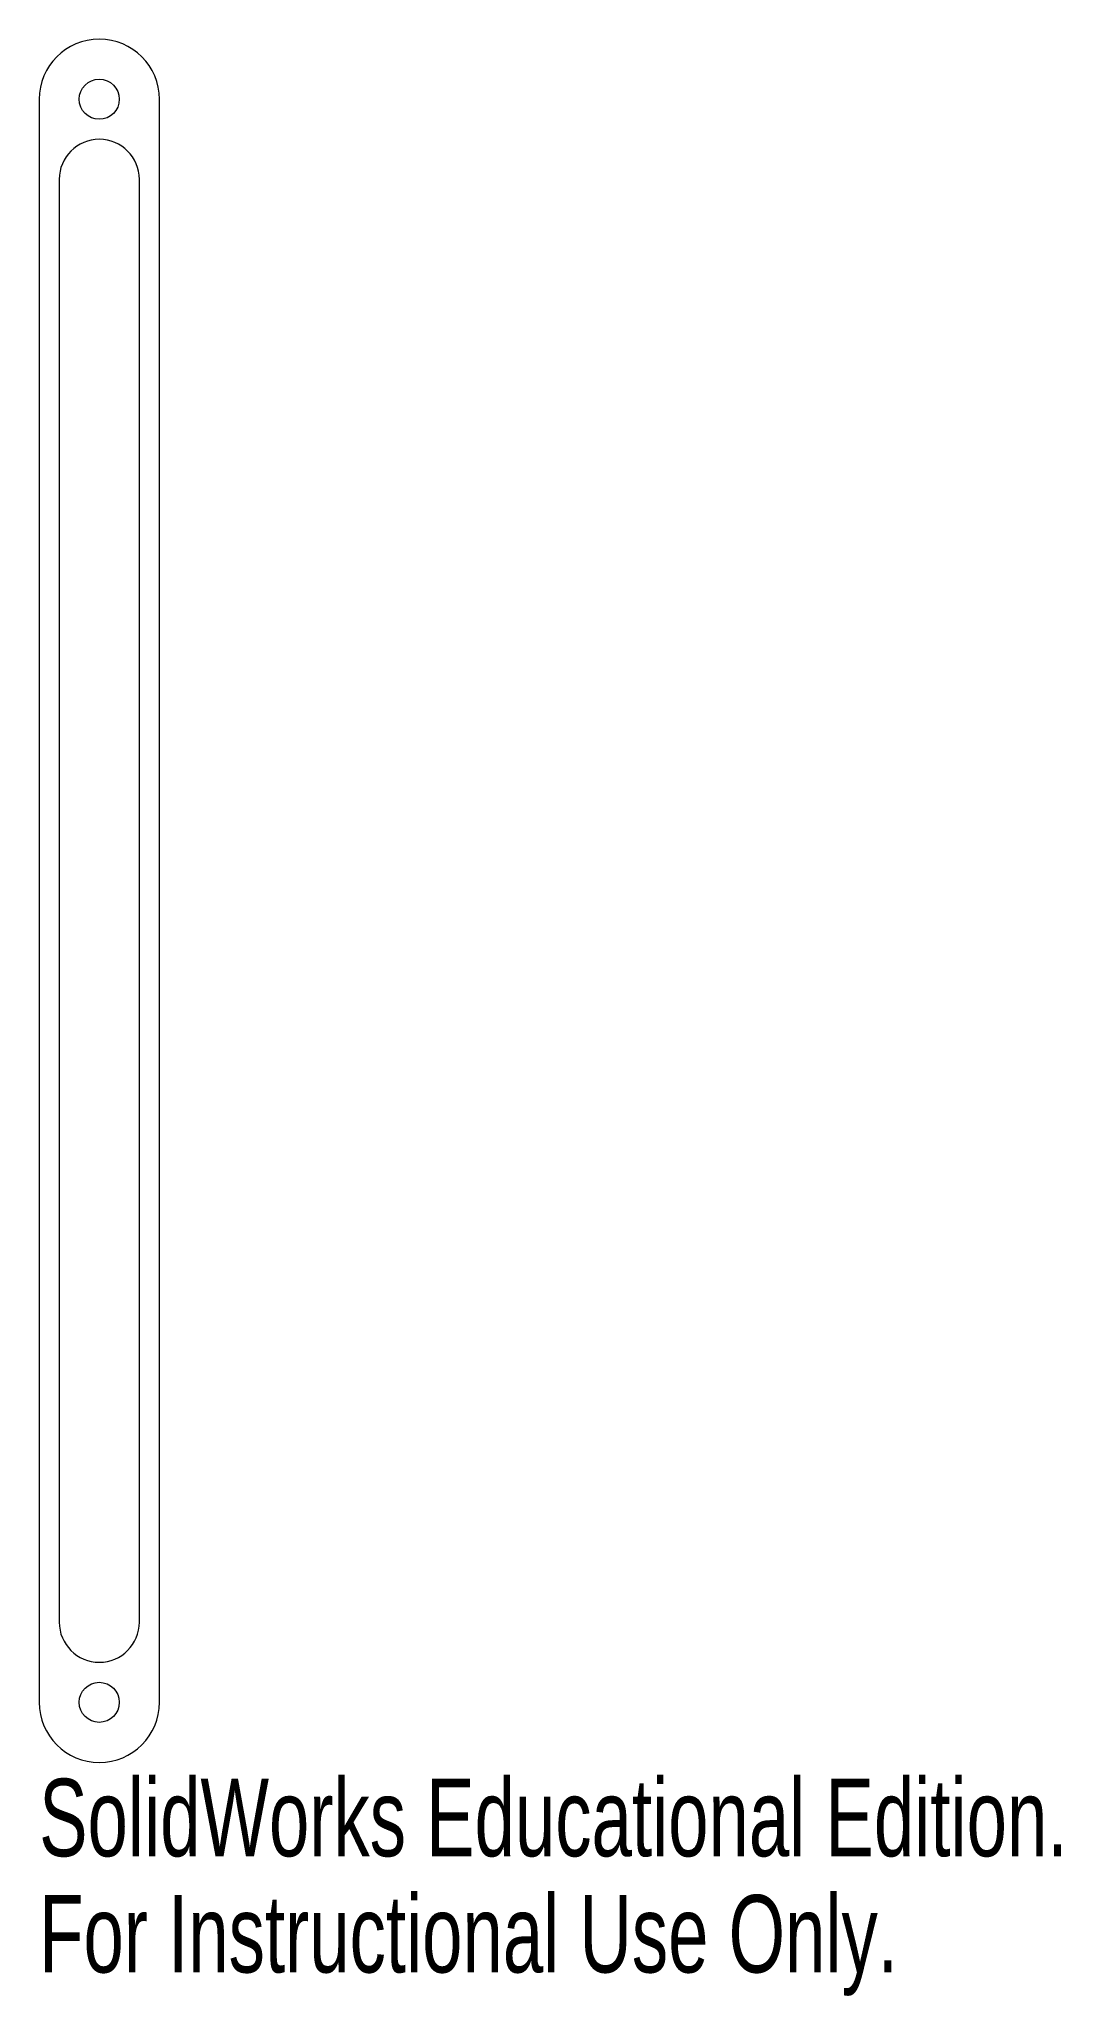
# Model space of a CAD drawing. Header units: millimetres. Extents: x 0 to 64, y -18 to 104.
import ezdxf

# ---------------------------------------------------------------- set-up
doc = ezdxf.new("R2010")
doc.units = ezdxf.units.MM
doc.styles.add('SLDTEXTSTYLE0', font='TXT', dxfattribs={"width": 0.7})

msp = doc.modelspace()

# ---------------------------------------------------------------- linework, layer by layer
at = {"color": 7, "linetype": 'Continuous', "lineweight": 15}
for p, q in [((0, 100), (0, 0)), ((7.5, 0), (7.5, 100)), ((1.25, 95), (1.25, 5)), ((6.25, 5), (6.25, 95))]:
    msp.add_line(p, q, dxfattribs=at)
for centre in [(3.75, 100), (3.75, 0)]:
    msp.add_circle(centre, 1.25, dxfattribs=at)
for centre, radius, start, end in [((3.75, 100), 3.75, 0, 180), ((3.75, 95), 2.5, 0, 180), ((3.75, 5), 2.5, 180, 0), ((3.75, 0), 3.75, 180, 0)]:
    msp.add_arc(centre, radius, start, end, dxfattribs=at)

# ---------------------------------------------------------------- texts
at = {"color": 7, "linetype": 'Continuous', "char_height": 4.8336, "attachment_point": 1, "style": 'SLDTEXTSTYLE0'}
for s, insert in [('SolidWorks Educational Edition.', (0, -4.77)), ('For Instructional Use Only.', (0, -12.02))]:
    msp.add_mtext(s, dxfattribs=dict(at, insert=insert))

doc.saveas('drawing.dxf')
